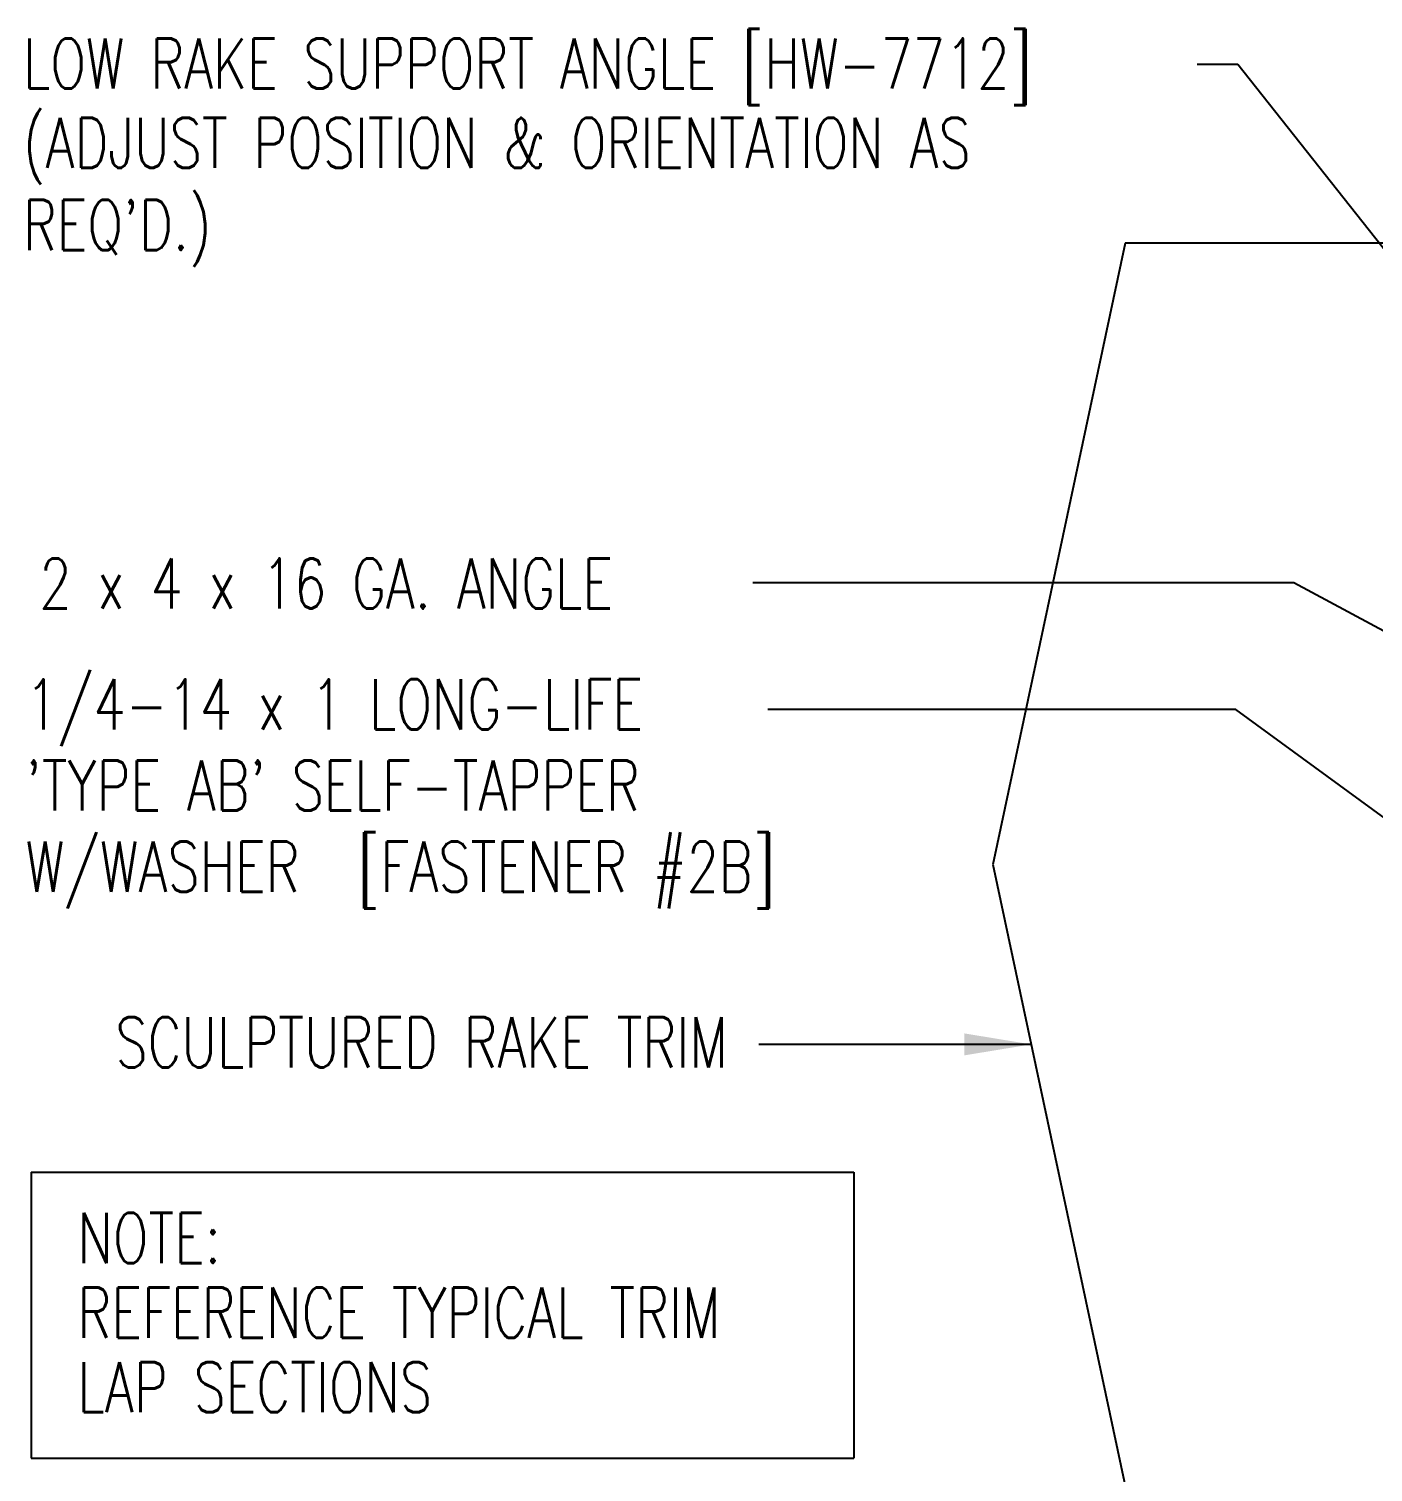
# Model space of a CAD drawing. Header units: inches. Extents: x 5.3 to 45.7, y 11.4 to 38.4.
# Drawn here: x 5.25 to 15.31, y 21.86 to 32.65 of the extents above; entities that cross this region are included whole.
import ezdxf
from ezdxf.enums import TextEntityAlignment as Align

# ---------------------------------------------------------------- set-up
doc = ezdxf.new("R2010")
doc.units = ezdxf.units.IN
doc.header["$MEASUREMENT"] = 0
doc.layers.add('TEXT', color=2, linetype='Continuous')
doc.layers.add('TRIM', color=6, linetype='Continuous')
doc.styles.add('TEXT1', font='ROMANS.shx', dxfattribs={"width": 0.75, "height": 0.375})
doc.dimstyles.new('DETAIL$7', dxfattribs={"dimscale": 4, "dimtxt": 0.375, "dimasz": 0.125, "dimexe": 0.0625, "dimexo": 0.125, "dimgap": 0.0625, "dimtad": 1, "dimdec": 4, "dimzin": 3, "dimdsep": 46, "dimlunit": 4, "dimtxsty": 'TEXT1', "dimblk": 'ARCHTICK', "dimcen": 0.0625, "dimclrd": 7, "dimclre": 7, "dimclrt": 2, "dimadec": 0, "dimazin": 0, "dimtfac": 0.59375, "dimtdec": 4, "dimtmove": 2, "dimatfit": 3, "dimfxl": 0, "dimfrac": 2, "dimtolj": 1, "dimtzin": 3, "dimarcsym": 0})

# ---------------------------------------------------------------- blocks, each defined once
blk = doc.blocks.new('A$C30686E82')
for p, q in [((-2.715, 0.761), (3.437, 0.761)), ((-2.715, 0.761), (-2.715, -1.379)), ((3.437, 0.761), (3.437, -1.379)), ((-2.715, -1.379), (3.437, -1.379))]:
    blk.add_line(p, q)
at = {"layer": 'TEXT', "style": 'TEXT1', "width": 0.75}
for s, p in [('NOTE:', (-2.368, 0.081)), ('REFERENCE TYPICAL TRIM', (-2.368, -0.477)), ('LAP SECTIONS', (-2.368, -1.035))]:
    blk.add_text(s, height=0.375, dxfattribs=at).set_placement(p)
blk = doc.blocks.new('FD-F2b')
at = {"layer": 'TEXT', "style": 'TEXT1', "width": 0.75}
for s, p in [('1/4-14 x 1 LONG-LIFE', (0.0047, -0.0408)), ("'TYPE AB' SELF-TAPPER", (0.0047, -0.1926)), ('W/WASHER', (0.0047, -0.3444)), ('[FASTENER #2B]', (0.6255, -0.3444))]:
    blk.add_text(s, height=0.09375, dxfattribs=at).set_placement(p)
blk.add_attdef('(QUANTITY)', (0.0047, -0.4962), '', height=0.0938, dxfattribs=at)
blk = doc.blocks.new('_ArchTick')
at = {"color": 0, "linetype": 'ByBlock', "const_width": 0.15}
blk.add_lwpolyline([(-0.5, -0.5), (0.5, 0.5)], dxfattribs=at)

msp = doc.modelspace()

# ---------------------------------------------------------------- linework, layer by layer
at = {"layer": 'TRIM'}
for p, q in [((13.451, 31.04597), (12.46341, 26.39977)), ((22.4318, 31.04597), (13.451, 31.04597)), ((12.46341, 26.39977), (13.451, 21.75357))]:
    msp.add_line(p, q, dxfattribs=at)

# ---------------------------------------------------------------- block references
msp.add_blockref('A$C30686E82', (7.98622, 23.33856))
at = {"layer": 'TEXT', "xscale": 4, "yscale": 4, "zscale": 4}
msp.add_blockref('FD-F2b', (5.2116, 27.57368), dxfattribs=at)

# ---------------------------------------------------------------- texts
at = {"layer": 'TEXT', "style": 'TEXT1', "width": 0.75}
for s, p in [('LOW RAKE SUPPORT ANGLE [HW-7712]', (5.21037, 32.20216)), ('(ADJUST POSITION & ORIENTATION AS', (5.21037, 31.60863)), ("REQ'D.)", (5.21037, 30.99489)), ('2 x 4 x 16 GA. ANGLE', (5.33224, 28.31376))]:
    msp.add_text(s, height=0.375, dxfattribs=at).set_placement(p)
msp.add_text('SCULPTURED RAKE TRIM', height=0.375, dxfattribs=at).set_placement((10.48188, 24.88311), align=Align.RIGHT)

# ---------------------------------------------------------------- leaders
for points in [[(17.50421, 28.32391), (14.29455, 32.3829), (13.98964, 32.3829)], [(17.0257, 27.26261), (14.71458, 28.507), (10.66701, 28.507)], [(16.43242, 25.98397), (14.2805, 27.55944), (10.78124, 27.55944)], [(12.74928, 25.05487), (11.15862, 25.05487), (10.71263, 25.05487)]]:
    msp.add_leader(points, dimstyle='DETAIL$7')

doc.saveas('drawing.dxf')
